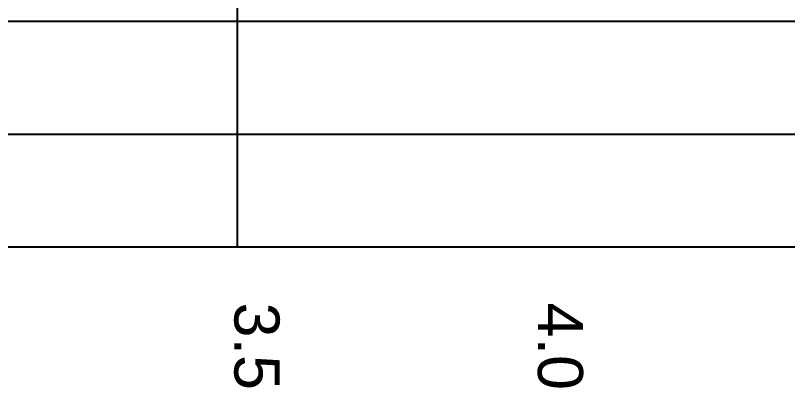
# Model space of a CAD drawing. Header units: millimetres. Extents: x 219888 to 472088, y 91183 to 209983.
# Drawn here: x 273680 to 287367, y 122919 to 129524 of the extents above; entities that cross this region are included whole.
import ezdxf

# ---------------------------------------------------------------- set-up
doc = ezdxf.new("R2010")
doc.units = ezdxf.units.MM
doc.layers.add('水线面图', color=7, linetype='Continuous')
doc.layers.add('网格线和标注', color=7, linetype='Continuous')
doc.styles.get("Standard").update_dxf_attribs({"font": 'arial.ttf', "height": 600})

msp = doc.modelspace()

# ---------------------------------------------------------------- linework, layer by layer
at = {"layer": '水线面图'}
msp.add_line((236017.754, 125419.386), (458092.724, 125419.386), dxfattribs=at)
at = {"layer": '网格线和标注'}
msp.add_line((277609.444, 141339.386), (277609.444, 125419.386), dxfattribs=at)
at = {"layer": '网格线和标注', "color": 0}
for p, q in [((236017.754, 129419.386), (458092.724, 129419.386)), ((236017.754, 127419.386), (458092.724, 127419.386))]:
    msp.add_line(p, q, dxfattribs=at)
at = {"layer": '网格线和标注', "color": 2}
msp.add_line((236017.754, 125419.386), (458092.724, 125419.386), dxfattribs=at)

# ---------------------------------------------------------------- texts
at = {"layer": '网格线和标注'}
for s, p in [('3.5', (277561.126, 124429.033)), ('4.0', (282940.376, 124429.033))]:
    msp.add_text(s, height=800, rotation=270, dxfattribs=at).set_placement(p)

doc.saveas('drawing.dxf')
